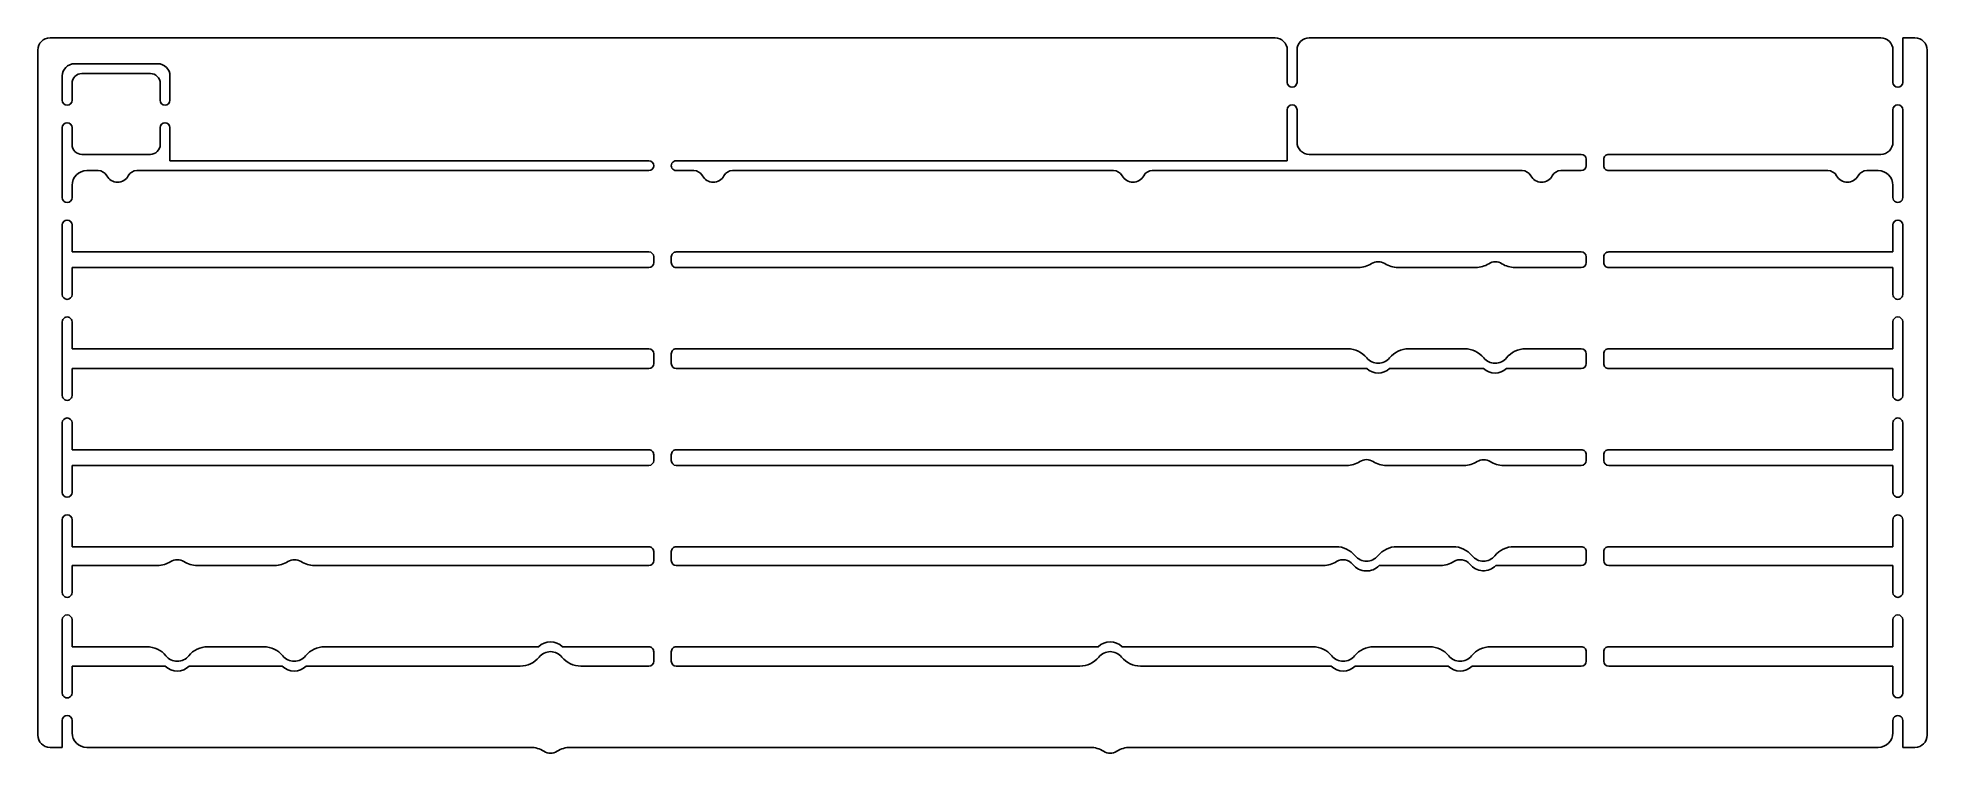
# Model space of a CAD drawing. Extents: x -29 to 357, y -111 to 35.
import ezdxf

# ---------------------------------------------------------------- set-up
doc = ezdxf.new("R2010")
doc.units = 0
doc.layers.add('BLACK', color=7, linetype='CONTINUOUS')

msp = doc.modelspace()

# ---------------------------------------------------------------- linework, layer by layer
at = {"layer": 'BLACK', "linetype": 'CONTINUOUS'}
for p, q in [((224.168, 35.425), (-26.025, 35.425)), ((347.875, 35.425), (231.168, 35.425)), ((352.375, 35.425), (352.375, 26.319)), ((354.875, 35.425), (352.375, 35.425)), ((-28.525, 32.925), (-28.525, -106.985)), ((226.668, 26.319), (226.668, 32.925)), ((228.668, 32.925), (228.668, 26.319)), ((350.375, 26.319), (350.375, 32.925)), ((357.375, -106.985), (357.375, 32.925)), ((-23.525, 27.625), (-23.525, 22.669)), ((-4.025, 30.125), (-21.025, 30.125)), ((-19.525, 28.125), (-5.525, 28.125)), ((-1.525, 22.669), (-1.525, 27.625)), ((-21.525, 22.669), (-21.525, 26.125)), ((-3.525, 26.125), (-3.525, 22.669)), ((226.668, 10.3), (226.668, 20.731)), ((228.668, 20.731), (228.668, 14.125)), ((350.375, 14.125), (350.375, 20.731)), ((352.375, 20.731), (352.375, 2.794)), ((-23.525, 2.794), (-23.525, 17.081)), ((-21.525, 17.081), (-21.525, 13.625)), ((-3.525, 13.625), (-3.525, 17.081)), ((-1.525, 17.081), (-1.525, 10.3)), ((-19.525, 11.625), (-5.525, 11.625)), ((231.168, 11.625), (286.727, 11.625)), ((292.315, 11.625), (347.875, 11.625)), ((-16.191, 8.3), (-18.525, 8.3)), ((96.2774, 8.3), (-8.28005, 8.3)), ((-1.525, 10.3), (96.2774, 10.3)), ((101.865, 10.3), (226.668, 10.3)), ((105.471, 8.3), (101.865, 8.3)), ((191.201, 8.3), (113.382, 8.3)), ((274.651, 8.3), (199.112, 8.3)), ((286.727, 8.3), (282.562, 8.3)), ((287.727, 10.625), (287.727, 9.3)), ((291.315, 9.3), (291.315, 10.625)), ((337.109, 8.3), (292.315, 8.3)), ((347.375, 8.3), (345.02, 8.3)), ((-21.525, 5.3), (-21.525, 2.794)), ((350.375, 2.79401), (350.375, 5.3)), ((-23.525, -2.794), (-23.525, -16.991)), ((-21.525, -8.3), (-21.525, -2.794)), ((350.375, -2.794), (350.375, -8.3)), ((352.375, -16.991), (352.375, -2.794)), ((96.2774, -8.3), (-21.525, -8.3)), ((-21.525, -11.485), (96.2774, -11.485)), ((-21.525, -16.991), (-21.525, -11.485)), ((97.2774, -10.485), (97.2774, -9.3)), ((100.865, -9.3), (100.865, -10.485)), ((286.727, -8.3), (101.865, -8.3)), ((101.865, -11.485), (241.191, -11.485)), ((249.283, -11.485), (265.152, -11.485)), ((273.198, -11.485), (286.727, -11.485)), ((287.727, -10.485), (287.727, -9.3)), ((291.315, -9.3), (291.315, -10.485)), ((350.375, -8.3), (292.315, -8.3)), ((292.315, -11.485), (350.375, -11.485)), ((350.375, -11.485), (350.375, -16.991)), ((-23.525, -22.579), (-23.525, -37.6193)), ((-21.525, -28.085), (-21.525, -22.579)), ((350.375, -22.579), (350.375, -28.085)), ((352.375, -37.6193), (352.375, -22.579)), ((96.2774, -28.085), (-21.525, -28.085)), ((97.2774, -31.1133), (97.2774, -29.085)), ((100.865, -31.1133), (100.865, -29.085)), ((101.865, -28.085), (239.028, -28.085)), ((251.446, -28.085), (262.904, -28.085)), ((275.322, -28.085), (286.727, -28.085)), ((287.727, -29.085), (287.727, -31.1131)), ((291.315, -29.085), (291.315, -31.1133)), ((350.375, -28.085), (292.315, -28.085)), ((-21.525, -32.1133), (96.2774, -32.1133)), ((-21.525, -37.6193), (-21.525, -32.1133)), ((242.895, -32.1133), (101.865, -32.1133)), ((266.771, -32.1133), (247.579, -32.1133)), ((286.727, -32.1131), (271.455, -32.1133)), ((292.315, -32.1133), (350.375, -32.1133)), ((350.375, -32.1133), (350.375, -37.6193)), ((-23.525, -43.2073), (-23.525, -57.4044)), ((-21.525, -48.7133), (-21.525, -43.2073)), ((350.375, -43.2073), (350.375, -48.7133)), ((352.375, -57.4044), (352.375, -43.2073)), ((96.2774, -48.7133), (-21.525, -48.7133)), ((97.2774, -50.8983), (97.2774, -49.7133)), ((100.865, -49.7133), (100.865, -50.8983)), ((286.727, -48.7133), (101.865, -48.7133)), ((287.727, -50.8983), (287.727, -49.7133)), ((291.315, -49.7133), (291.315, -50.8983)), ((350.375, -48.7133), (292.315, -48.7133)), ((-21.525, -51.8983), (96.2774, -51.8983)), ((-21.525, -57.4044), (-21.525, -51.8983)), ((101.865, -51.8983), (238.81, -51.8983)), ((246.902, -51.8983), (262.771, -51.8983)), ((270.816, -51.8983), (286.727, -51.8983)), ((292.315, -51.8983), (350.375, -51.8983)), ((350.375, -51.8983), (350.375, -57.4044)), ((-23.525, -62.9923), (-23.525, -77.8413)), ((-21.525, -68.4983), (-21.525, -62.9923)), ((350.375, -62.9923), (350.375, -68.4983)), ((352.375, -77.8413), (352.375, -62.9923)), ((96.2774, -68.4983), (-21.525, -68.4983)), ((236.647, -68.4983), (101.865, -68.4983)), ((260.523, -68.4983), (249.064, -68.4983)), ((286.727, -68.4983), (272.94, -68.4983)), ((350.375, -68.4983), (292.315, -68.4983)), ((-21.525, -72.3353), (-4.07783, -72.3353)), ((-21.525, -77.8413), (-21.525, -72.3353)), ((4.01433, -72.3353), (19.8837, -72.3353)), ((27.9288, -72.3353), (96.2774, -72.3353)), ((97.2774, -71.3353), (97.2774, -69.4983)), ((100.865, -69.4983), (100.865, -71.3353)), ((101.865, -72.3353), (234.047, -72.3353)), ((245.454, -72.3353), (258.009, -72.3353)), ((269.272, -72.3353), (286.727, -72.3353)), ((287.727, -71.3353), (287.727, -69.4983)), ((291.315, -69.4983), (291.315, -71.3353)), ((292.315, -72.3353), (350.375, -72.3353)), ((350.375, -72.3353), (350.375, -77.8413)), ((-23.525, -83.4293), (-23.525, -98.3913)), ((-21.525, -88.9353), (-21.525, -83.4293)), ((350.375, -83.4293), (350.375, -88.9353)), ((352.375, -98.3913), (352.375, -83.4293)), ((-6.24045, -88.9353), (-21.525, -88.9353)), ((17.6355, -88.9353), (6.17695, -88.9353)), ((73.7454, -88.9353), (30.053, -88.9353)), ((96.2774, -88.9353), (78.6546, -88.9353)), ((97.2774, -91.8853), (97.2774, -89.9353)), ((100.865, -91.8853), (100.865, -89.9353)), ((101.865, -88.9353), (188.045, -88.9353)), ((192.955, -88.9353), (231.885, -88.9353)), ((244.302, -88.9353), (255.761, -88.9353)), ((268.178, -88.9353), (286.727, -88.9353)), ((287.727, -89.9353), (287.727, -91.8853)), ((291.315, -89.9353), (291.315, -91.8853)), ((350.375, -88.9353), (292.315, -88.9353)), ((-21.525, -92.8853), (-2.48633, -92.8853)), ((-21.525, -98.3913), (-21.525, -92.8853)), ((2.42283, -92.8853), (21.3897, -92.8853)), ((26.2988, -92.8853), (69.9913, -92.8853)), ((82.4087, -92.8853), (96.2774, -92.8853)), ((184.291, -92.8853), (101.865, -92.8853)), ((235.639, -92.8853), (196.709, -92.8853)), ((259.515, -92.8853), (240.548, -92.8853)), ((286.727, -92.8853), (264.424, -92.8853)), ((292.315, -92.8853), (350.375, -92.8853)), ((350.375, -92.8853), (350.375, -98.3913)), ((-23.525, -109.485), (-23.525, -103.979)), ((-21.525, -103.979), (-21.525, -106.485)), ((350.375, -106.485), (350.375, -103.979)), ((352.375, -103.979), (352.375, -109.485)), ((-26.025, -109.485), (-23.525, -109.485)), ((-18.525, -109.485), (72.1539, -109.485)), ((80.2461, -109.485), (186.454, -109.485)), ((194.546, -109.485), (347.375, -109.485)), ((352.375, -109.485), (354.875, -109.485))]:
    msp.add_line(p, q, dxfattribs=at)
at = {"layer": 'BLACK'}
for centre, radius, start, end in [((-26.025, 32.925), 2.5, 90, 180), ((224.168, 32.925), 2.5, 0, 89.999), ((231.168, 32.925), 2.49996, 89.999, 180), ((347.875, 32.925), 2.5, 0, 90), ((354.875, 32.925), 2.5, 0, 90), ((-21.025, 27.625), 2.5, 90, 180), ((-19.525, 26.125), 2, -270, -180), ((-5.525, 26.125), 2, -0.0000286, 90), ((-4.025, 27.625), 2.5, 0, 90), ((227.668, 26.319), 1.00004, -180, 0), ((351.375, 26.319), 1, -180, -0.0001719), ((-22.525, 22.669), 1, -180, 0), ((-2.525, 22.669), 1, -180, 0), ((227.668, 20.731), 1, 0, 180), ((351.375, 20.731), 1, 0, 180), ((-22.525, 17.081), 1, 0, 180), ((-2.525, 17.081), 1, 0, 180), ((-19.525, 13.625), 2, -180, -90), ((-5.525, 13.625), 2, -90, 0.0000286), ((231.168, 14.125), 2.5, -180, -89.999), ((286.727, 10.625), 1, 0, 89.9988), ((292.315, 10.625), 0.99998, 89.9988, 180), ((347.875, 14.125), 2.5, -90, 0), ((-18.525, 5.3), 3, 90, 180), ((-16.1909, 6.3), 2, 28.4793, 90.0001), ((-8.28005, 6.3), 2, 89.9999, 151.521), ((96.2774, 9.3), 1, -89.9987, 89.9988), ((101.865, 9.3), 1, -270.001, -89.9987), ((105.471, 6.3), 2, 28.4789, 89.9991), ((113.382, 6.3), 1.99997, 89.9991, 151.52), ((191.201, 6.3), 2, 28.4789, 89.9991), ((199.112, 6.3), 1.99997, 89.9991, 151.52), ((274.651, 6.3), 2, 28.4786, 89.9999), ((282.562, 6.3), 2.00004, 90.0013, 151.522), ((286.727, 9.3), 1.00002, -89.9988, 0), ((292.315, 9.3), 1, -180, -89.9988), ((337.109, 6.3), 2, 28.48, 90.0014), ((345.02, 6.3), 1.99996, 89.9986, 151.52), ((347.375, 5.3), 3, 0, 90), ((-12.2355, 8.44579), 2.5, -151.521, -28.4794), ((109.427, 8.44579), 2.5, -151.521, -28.4794), ((195.157, 8.44579), 2.5, -151.521, -28.4794), ((278.607, 8.44574), 2.5, -151.521, -28.4787), ((341.065, 8.44579), 2.5, -151.521, -28.4794), ((-22.525, 2.794), 1, -180, -0.0000573), ((351.375, 2.794), 1, -180.001, -0.0000573), ((-22.525, -2.794), 1, 0, 180), ((351.375, -2.794), 1, 0, 180), ((96.2774, -9.3), 1, 0, 89.9988), ((96.2774, -10.485), 1.00002, -89.9988, 0), ((101.865, -10.485), 1, -180, -89.9988), ((101.865, -9.3), 0.99998, 89.9988, 180), ((241.191, -6.485), 5.00001, -89.9998, -57.3517), ((245.237, -12.8), 2.5, 57.3519, 122.648), ((249.283, -6.485), 5, -122.648, -90.0002), ((265.152, -6.485), 5.00001, -89.9997, -57.5647), ((269.175, -12.815), 2.5, 57.565, 122.435), ((273.198, -6.485), 5, -122.435, -90.0003), ((286.727, -9.3), 1, 0, 89.9989), ((286.727, -10.485), 1.00002, -89.9988, 0), ((292.315, -10.485), 1, -180, -89.9988), ((292.315, -9.3), 0.99998, 89.9988, 180), ((-22.525, -16.991), 1, -180, -0.0001146), ((351.375, -16.991), 1, -180, 0.0000573), ((-22.525, -22.579), 1, -0.0003438, 180), ((351.375, -22.579), 1, -360, -180), ((96.2774, -29.085), 1, 0, 89.9988), ((101.865, -29.085), 0.99998, 89.9988, 180), ((239.028, -33.085), 5, 39.0963, 90), ((245.237, -28.04), 3, -140.904, -39.0962), ((251.446, -33.085), 5, 90, 140.904), ((262.904, -33.085), 5, 39.0963, 90), ((269.113, -28.04), 3, -140.904, -39.0962), ((275.322, -33.085), 5, 90, 140.904), ((286.727, -29.085), 1, 0, 89.9988), ((292.315, -29.085), 0.99998, 89.9988, 180), ((96.2774, -31.1133), 1.00002, -89.9988, -0.0025783), ((101.865, -31.1133), 1.00004, -179.997, -89.9988), ((245.237, -29.6183), 3.42166, -133.182, -46.8176), ((269.113, -29.6183), 3.42166, -133.182, -46.8176), ((286.727, -31.1131), 1.00002, -89.9978, 0.0001719), ((292.315, -31.1133), 0.99999, -180.001, -89.9989), ((-22.525, -37.6193), 1, -180, 0.0000573), ((351.375, -37.6193), 1, -179.998, -0.0022918), ((-22.525, -43.2073), 1, -360, -180), ((351.375, -43.2073), 1, -360.002, -179.998), ((96.2774, -49.7133), 0.99996, -0.0025783, 89.9988), ((101.865, -49.7133), 0.99998, -270.001, -179.997), ((286.727, -49.7133), 0.99996, -0.0025783, 89.9988), ((292.315, -49.7133), 0.99998, -270.001, -179.997), ((96.2774, -50.8983), 1.00002, -89.9988, -0.0025783), ((101.865, -50.8983), 1.00004, -179.997, -89.9988), ((238.81, -46.8983), 5.00002, -90.0004, -57.3525), ((242.856, -53.2133), 2.5, 57.3519, 122.648), ((246.902, -46.8983), 5.00005, -122.647, -89.9996), ((262.771, -46.8983), 5.00002, -90.0003, -57.5655), ((266.794, -53.2283), 2.5, 57.565, 122.435), ((270.816, -46.8983), 5.00005, -122.435, -89.9997), ((286.727, -50.8983), 1.00002, -89.9988, -0.0025783), ((292.315, -50.8983), 1.00004, -179.997, -89.9988), ((-22.525, -57.4044), 1, -180, 0), ((351.375, -57.4044), 1, -180.003, 0.0024064), ((-22.525, -62.9923), 1, -360, -180), ((351.375, -62.9923), 1, -360.002, -179.998), ((96.2774, -69.4983), 0.99996, -0.0025783, 89.9988), ((101.865, -69.4983), 0.99998, -270.001, -179.997), ((236.647, -73.4983), 4.99995, 39.0955, 89.9994), ((249.064, -73.4983), 5.00001, 90.0006, 140.905), ((260.523, -73.4983), 4.99995, 39.0955, 89.9994), ((272.94, -73.4983), 5.00001, 90.0006, 140.905), ((286.727, -69.4983), 0.99996, -0.0025783, 89.9988), ((292.315, -69.4983), 0.99998, -270.001, -179.997), ((-4.07783, -67.3353), 5.00001, -90, -57.3519), ((-0.03175, -73.6503), 2.5, 57.3519, 122.648), ((4.01433, -67.3353), 5.00001, -122.648, -90), ((19.8837, -67.3353), 5.00001, -90.0003, -57.5654), ((23.9062, -73.6653), 2.5, 57.565, 122.435), ((27.9288, -67.3353), 5.00003, -122.435, -89.9997), ((96.2774, -71.3353), 1.00002, -89.9988, -0.0018334), ((101.865, -71.3353), 1.00003, -179.998, -89.9988), ((234.047, -67.3353), 5.00001, -90.0004, -57.3524), ((238.093, -73.6503), 2.5, 37.9559, 122.649), ((242.856, -69.8853), 3.57104, -141.411, -43.3209), ((242.856, -68.4533), 3, -140.904, -39.0962), ((258.009, -67.3353), 5.00001, -90.0003, -57.5654), ((262.031, -73.6653), 2.5, 39.7373, 122.436), ((266.732, -69.8403), 3.56043, -141.284, -44.4885), ((266.732, -68.4533), 3, -140.904, -39.0962), ((286.727, -71.3353), 1.00002, -89.9988, -0.0018334), ((292.315, -71.3353), 1.00003, -179.998, -89.9988), ((-22.525, -77.8413), 1, -180, 0.0004584), ((351.375, -77.8413), 1, -179.998, -0.0008594), ((-22.525, -83.4293), 1, 0, 180), ((351.375, -83.4293), 1, 0, 180), ((76.2, -91.4303), 3.5, 45.4679, 134.532), ((190.5, -91.4303), 3.5, 45.4679, 134.532), ((-6.24045, -93.9353), 5, 39.0962, 90), ((-0.03175, -88.8903), 3, -140.904, -39.0962), ((6.17695, -93.9353), 5, 90, 140.904), ((17.6355, -93.9353), 5, 39.0962, 90), ((23.8442, -88.8903), 3, -140.904, -39.0962), ((30.0529, -93.9353), 5, 90, 140.904), ((69.9913, -87.8853), 5.00002, -90, -39.0965), ((76.2, -92.9303), 3, 39.0962, 140.904), ((82.4087, -87.8853), 5.00003, -140.903, -90), ((96.2774, -89.9353), 0.99997, -0.0018334, 89.9988), ((96.2774, -91.8853), 1.00002, -89.9988, -0.0018334), ((101.865, -91.8853), 1.00003, -179.998, -89.9988), ((101.865, -89.9353), 0.99998, -270.001, -179.998), ((184.291, -87.8853), 5.00002, -90, -39.0965), ((190.5, -92.9303), 3, 39.0962, 140.904), ((196.709, -87.8853), 5.00003, -140.903, -90), ((231.885, -93.9353), 4.99997, 39.0956, 89.9994), ((238.093, -88.8903), 3, -140.904, -39.0962), ((244.302, -93.9353), 5.00002, 90.0006, 140.904), ((255.76, -93.9353), 4.99997, 39.0956, 89.9994), ((261.969, -88.8903), 3, -140.904, -39.0962), ((268.178, -93.9353), 5.00002, 90.0006, 140.904), ((286.727, -89.9353), 0.99997, -0.0018334, 89.9988), ((286.727, -91.8853), 1.00002, -89.9988, -0.0018334), ((292.315, -91.8853), 1.00003, -179.998, -89.9988), ((292.315, -89.9353), 0.99998, -270.001, -179.998), ((-0.03175, -90.3903), 3.5, -134.532, -45.4679), ((23.8442, -90.3903), 3.5, -134.532, -45.4679), ((238.093, -90.3903), 3.5, -134.532, -45.4679), ((261.969, -90.3903), 3.5, -134.532, -45.4679), ((-22.525, -98.3913), 1, -180, 0.0002292), ((351.375, -98.3913), 1, -179.997, -0.0021772), ((-22.525, -103.979), 1, -360, -180), ((351.375, -103.979), 1, -360.002, -179.998), ((-26.025, -106.985), 2.5, -180, -90), ((-18.525, -106.485), 3, -180, -90), ((347.375, -106.485), 3, -90, -0.0006112), ((354.875, -106.985), 2.5, -90, -0.0007334), ((72.1539, -114.485), 4.99997, 57.3515, 89.9998), ((76.2, -108.17), 2.5, -122.648, -57.3519), ((80.2461, -114.485), 4.99998, 90.0002, 122.648), ((186.454, -114.485), 4.99997, 57.3515, 89.9998), ((190.5, -108.17), 2.5, -122.648, -57.3519), ((194.546, -114.485), 4.99998, 90.0002, 122.648)]:
    msp.add_arc(centre, radius, start, end, dxfattribs=at)

doc.saveas('drawing.dxf')
